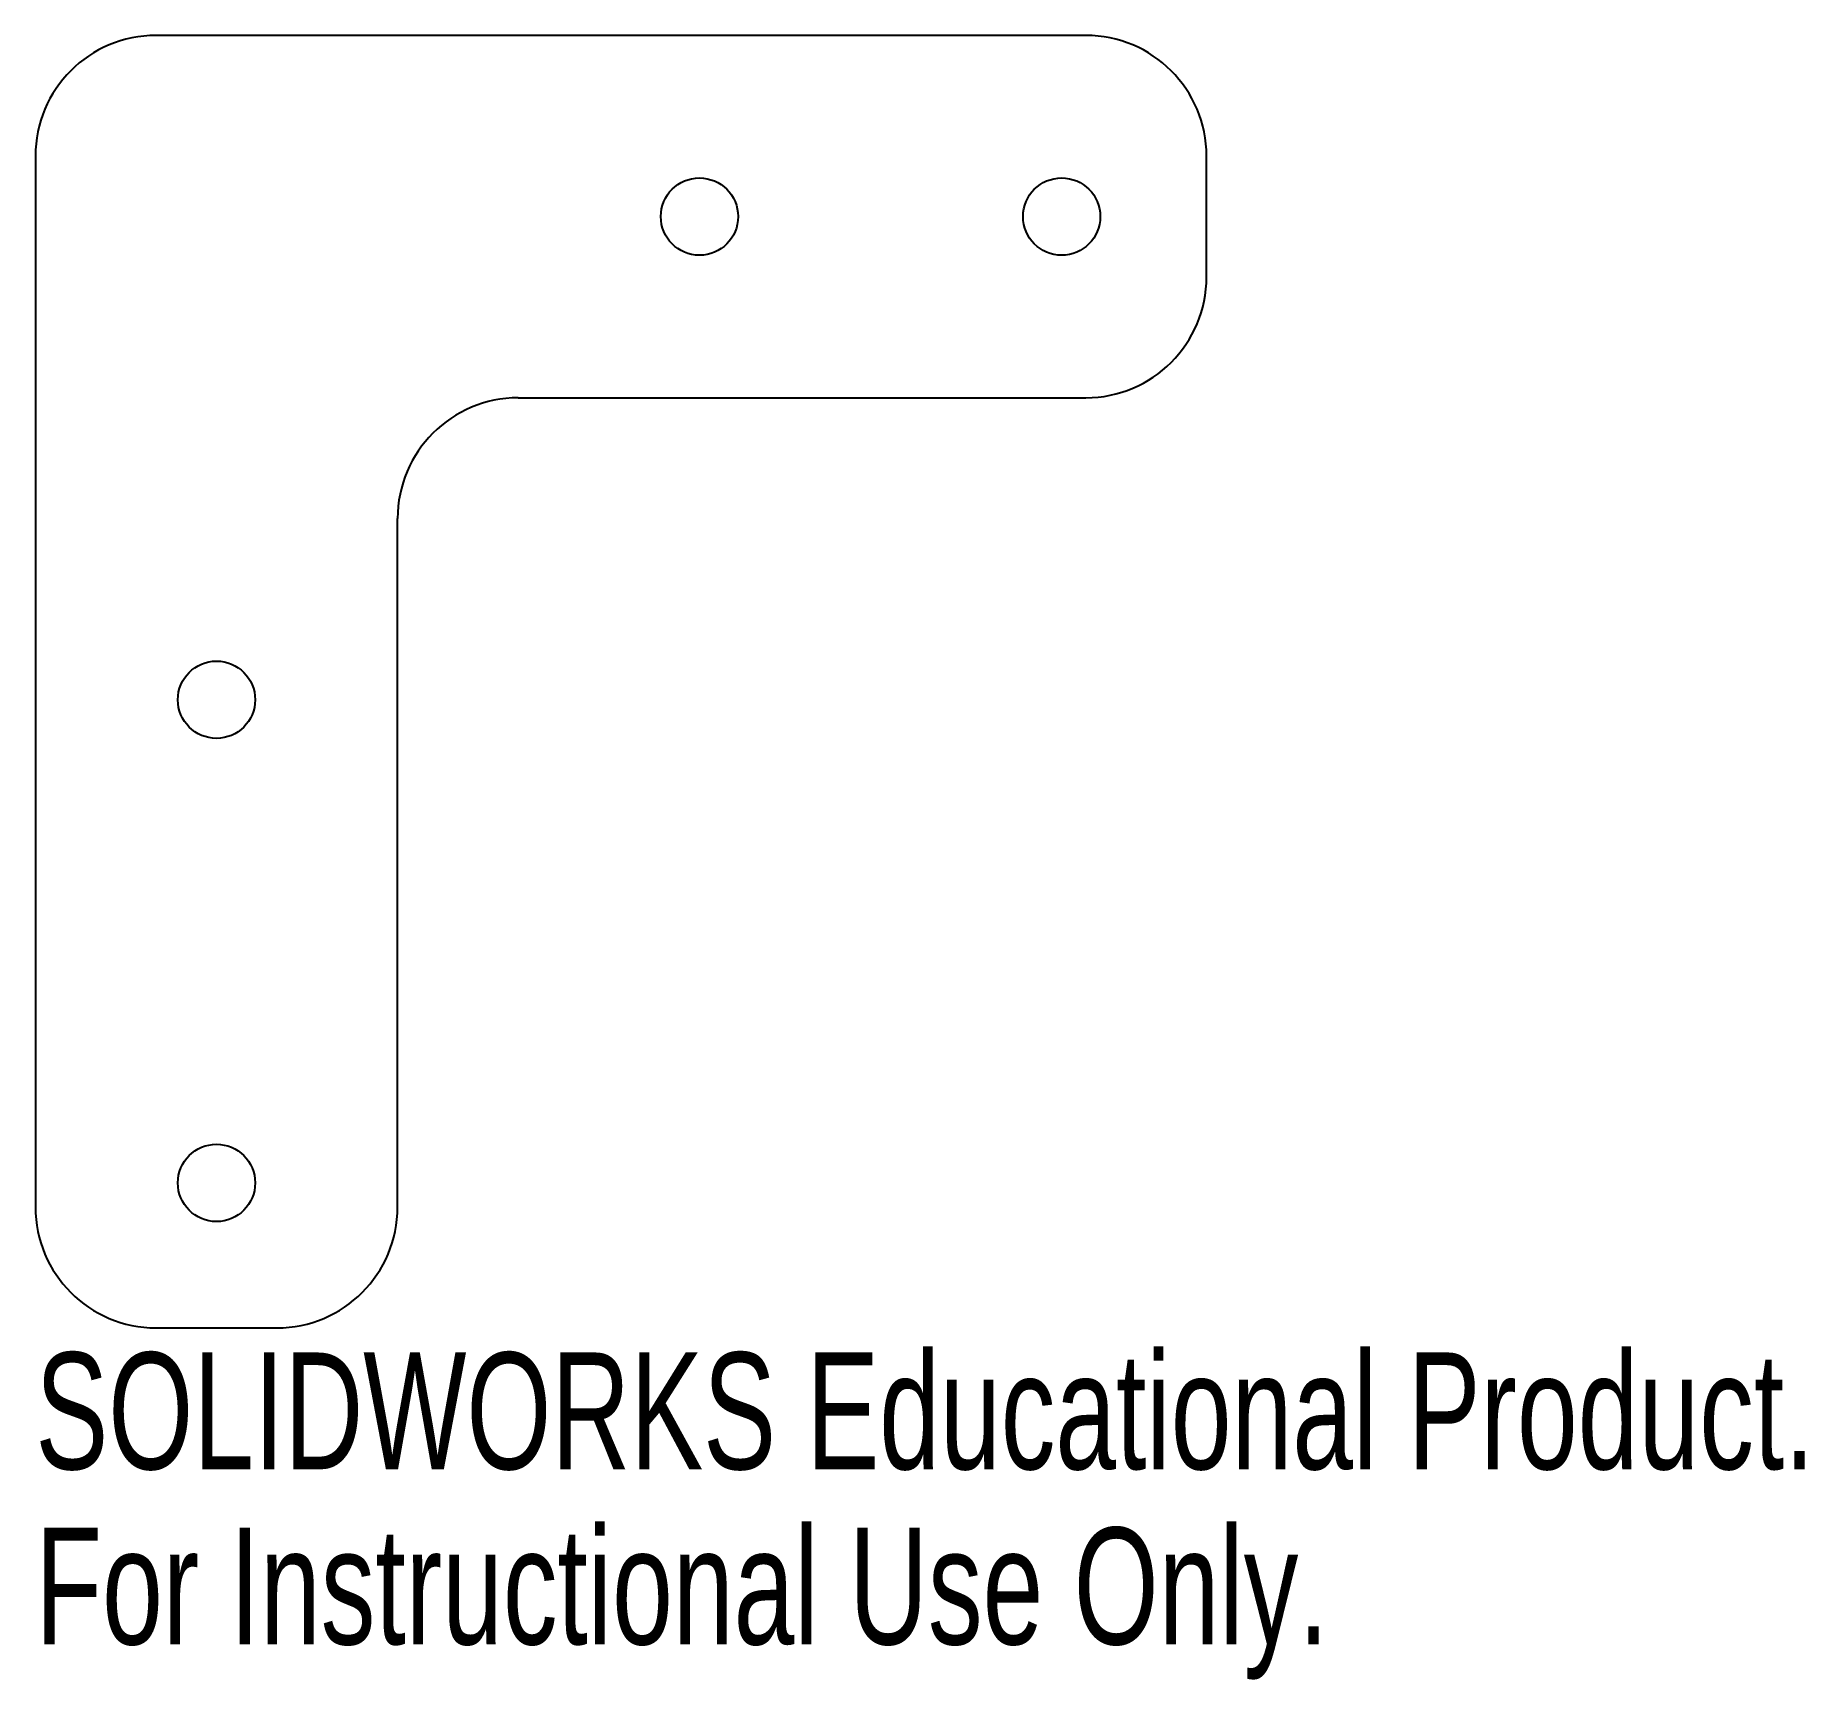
# Model space of a CAD drawing. Header units: millimetres. Extents: x -7.5 to 65.8, y -60.6 to 7.5.
import ezdxf

# ---------------------------------------------------------------- set-up
doc = ezdxf.new("R2010")
doc.units = ezdxf.units.MM
doc.styles.add('SLDTEXTSTYLE0', font='TXT', dxfattribs={"width": 0.7})

msp = doc.modelspace()

# ---------------------------------------------------------------- linework, layer by layer
at = {"color": 7, "linetype": 'Continuous', "lineweight": 25}
for p, q in [((36, 7.5), (-2.5, 7.5)), ((-7.5, 2.5), (-7.5, -41)), ((41, -2.5), (41, 2.5)), ((12.5, -7.5), (36, -7.5)), ((7.5, -41), (7.5, -12.5)), ((-2.5, -46), (2.5, -46))]:
    msp.add_line(p, q, dxfattribs=at)
for centre in [(20, 0), (35, 0), (0, -20), (0, -40)]:
    msp.add_circle(centre, 1.6, dxfattribs=at)
for centre, start, end in [((-2.5, 2.5), 90, 180), ((36, 2.5), 0, 90), ((36, -2.5), 270, 0), ((12.5, -12.5), 90, 180), ((-2.5, -41), 180, 270), ((2.5, -41), 270, 0)]:
    msp.add_arc(centre, 5, start, end, dxfattribs=at)

# ---------------------------------------------------------------- texts
at = {"color": 7, "linetype": 'Continuous', "char_height": 4.83362, "attachment_point": 1, "style": 'SLDTEXTSTYLE0'}
for s, insert in [('SOLIDWORKS Educational Product.', (-7.5, -47.02)), ('For Instructional Use Only.', (-7.5, -54.27))]:
    msp.add_mtext(s, dxfattribs=dict(at, insert=insert))

doc.saveas('drawing.dxf')
